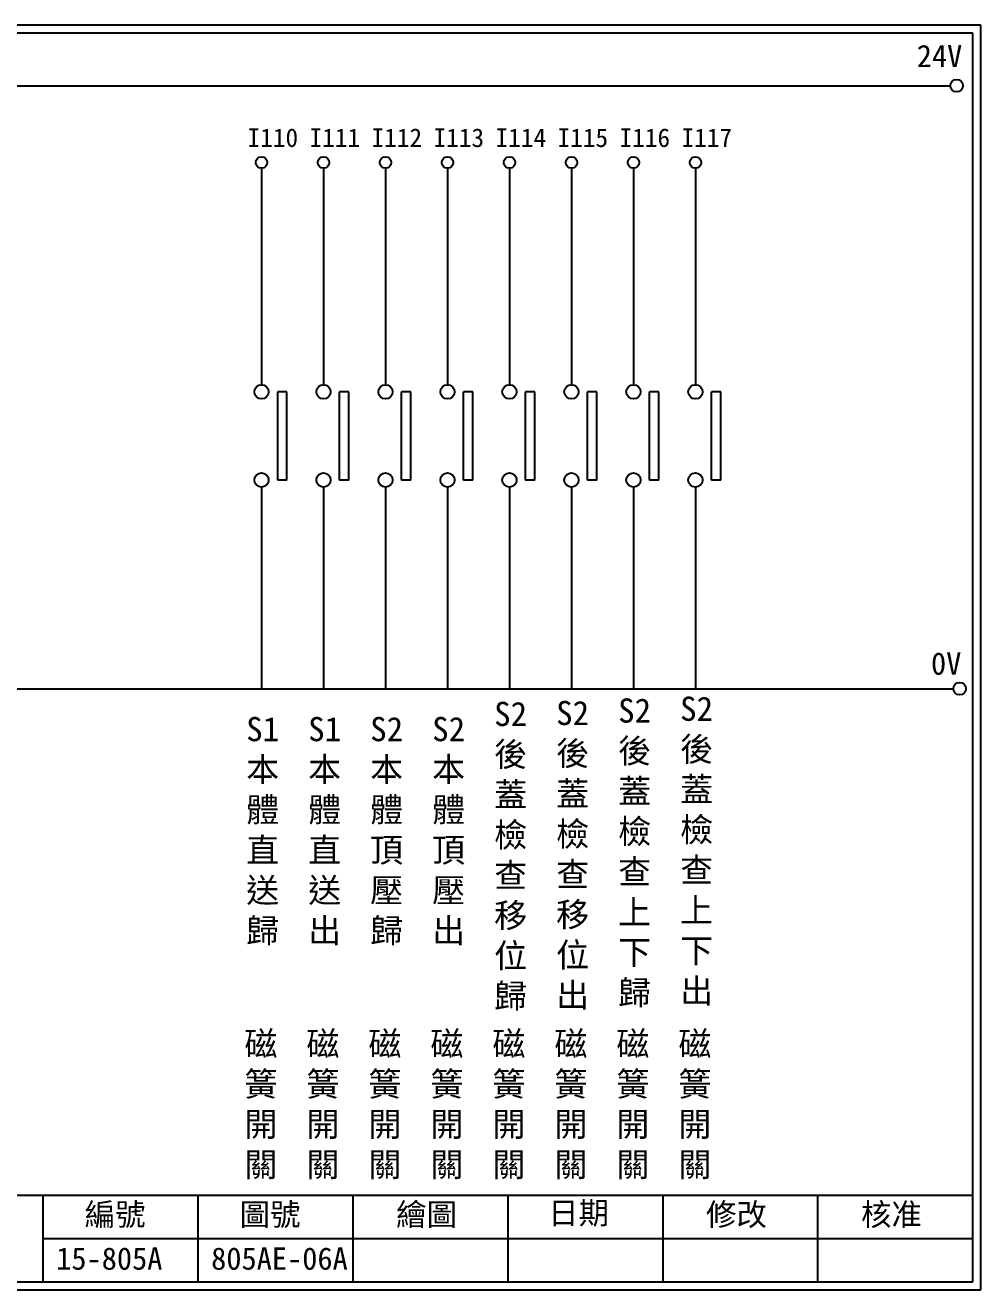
# Model space of a CAD drawing. Extents: x 275 to 562, y 265 to 469.
# Drawn here: x 407.8 to 561.9, y 264.9 to 468.9 of the extents above; entities that cross this region are included whole.
import ezdxf

# ---------------------------------------------------------------- set-up
doc = ezdxf.new("R2010")
doc.units = 0
doc.layers.get('0').update_dxf_attribs({"linetype": 'CONTINUOUS'})
doc.layers.add('圖框層', color=7, linetype='CONTINUOUS')
doc.layers.add('標尺寸層', color=3, linetype='CONTINUOUS')
doc.styles.add('CNS', font='romanc.shx', dxfattribs={"bigfont": 'chineset.shx'})
doc.styles.add('STSL', font='kaiu.ttf')

msp = doc.modelspace()

# ---------------------------------------------------------------- linework, layer by layer
for p, q in [((449.99, 409.78), (448.49, 409.78)), ((459.99, 409.78), (458.49, 409.78)), ((469.99, 409.78), (468.49, 409.78)), ((479.99, 409.78), (478.49, 409.78)), ((489.99, 409.78), (488.49, 409.78)), ((499.99, 409.78), (498.49, 409.78)), ((509.99, 409.78), (508.49, 409.78)), ((519.99, 409.78), (518.49, 409.78)), ((449.99, 395.55), (448.49, 395.55)), ((459.99, 395.55), (458.49, 395.55)), ((469.99, 395.55), (468.49, 395.55)), ((479.99, 395.55), (478.49, 395.55)), ((489.99, 395.55), (488.49, 395.55)), ((499.99, 395.55), (498.49, 395.55)), ((509.99, 395.55), (508.49, 395.55)), ((519.99, 395.55), (518.49, 395.55))]:
    msp.add_line(p, q)
for centre in [(558.02, 459.17), (558.5, 361.9)]:
    msp.add_circle(centre, 1)
at = {"layer": '圖框層', "color": 7}
for p, q in [((561.9, 468.91), (274.9, 468.91)), ((560.65, 467.66), (276.15, 467.66)), ((560.65, 266.2), (560.65, 467.66)), ((561.9, 264.95), (561.9, 468.91)), ((276.15, 280.2), (560.65, 280.2)), ((410.65, 266.2), (410.65, 280.2)), ((435.65, 266.2), (435.65, 280.2)), ((460.65, 266.2), (460.65, 280.2)), ((485.65, 266.2), (485.65, 280.2)), ((510.65, 266.2), (510.65, 280.2)), ((535.65, 266.2), (535.65, 280.2)), ((410.65, 273.2), (560.65, 273.2)), ((276.15, 266.2), (560.65, 266.2)), ((274.9, 264.95), (561.9, 264.95))]:
    msp.add_line(p, q, dxfattribs=at)
at = {"layer": '標尺寸層', "color": 7}
for p, q in [((279.42, 459.17), (557.02, 459.17)), ((445.88, 445.86), (445.88, 410.94)), ((455.88, 445.86), (455.88, 410.94)), ((465.88, 445.86), (465.88, 410.94)), ((475.88, 445.86), (475.88, 410.94)), ((485.88, 445.86), (485.88, 410.94)), ((495.88, 445.86), (495.88, 410.94)), ((505.88, 445.86), (505.88, 410.94)), ((515.88, 445.86), (515.88, 410.94)), ((448.49, 395.55), (448.49, 409.78)), ((449.99, 395.55), (449.99, 409.78)), ((458.49, 395.55), (458.49, 409.78)), ((459.99, 395.55), (459.99, 409.78)), ((468.49, 395.55), (468.49, 409.78)), ((469.99, 395.55), (469.99, 409.78)), ((478.49, 395.55), (478.49, 409.78)), ((479.99, 395.55), (479.99, 409.78)), ((488.49, 395.55), (488.49, 409.78)), ((489.99, 395.55), (489.99, 409.78)), ((498.49, 395.55), (498.49, 409.78)), ((499.99, 395.55), (499.99, 409.78)), ((508.49, 395.55), (508.49, 409.78)), ((509.99, 395.55), (509.99, 409.78)), ((518.49, 395.55), (518.49, 409.78)), ((519.99, 395.55), (519.99, 409.78)), ((445.88, 394.41), (445.88, 361.9)), ((455.88, 394.41), (455.88, 361.9)), ((465.88, 394.41), (465.88, 361.9)), ((475.88, 394.41), (475.88, 361.9)), ((485.88, 394.41), (485.88, 361.9)), ((495.88, 394.41), (495.88, 361.9)), ((505.88, 394.41), (505.88, 361.9)), ((515.88, 394.41), (515.88, 361.9)), ((279.63, 361.9), (557.5, 361.9))]:
    msp.add_line(p, q, dxfattribs=at)
for centre, radius in [((445.88, 446.78), 0.92), ((455.88, 446.78), 0.92), ((465.88, 446.78), 0.92), ((475.88, 446.78), 0.92), ((485.88, 446.78), 0.92), ((495.88, 446.78), 0.92), ((505.88, 446.78), 0.92), ((515.88, 446.78), 0.92), ((445.88, 409.79), 1.15), ((455.88, 409.79), 1.15), ((465.88, 409.79), 1.15), ((475.88, 409.79), 1.15), ((485.88, 409.79), 1.15), ((495.88, 409.79), 1.15), ((505.88, 409.79), 1.15), ((515.88, 409.79), 1.15), ((445.88, 395.56), 1.15), ((455.88, 395.56), 1.15), ((465.88, 395.56), 1.15), ((475.88, 395.56), 1.15), ((485.88, 395.56), 1.15), ((495.88, 395.56), 1.15), ((505.88, 395.56), 1.15), ((515.88, 395.56), 1.15)]:
    msp.add_circle(centre, radius, dxfattribs=at)

# ---------------------------------------------------------------- texts
at = {"layer": '圖框層', "color": 4, "style": 'STSL'}
for s, height, p in [('24V', 3.6, (551.58, 462.16)), ('I110', 3, (443.63, 449.28)), ('I111', 3, (453.63, 449.28)), ('I112', 3, (463.63, 449.28)), ('I113', 3, (473.63, 449.28)), ('I114', 3, (483.63, 449.28)), ('I115', 3, (493.63, 449.28)), ('I116', 3, (503.63, 449.28)), ('I117', 3, (513.63, 449.28)), ('0V', 3.6, (553.88, 364.15)), ('繪圖', 3.6, (467.59, 275.29)), ('日期', 3.6, (492.12, 275.53)), ('編號', 3.6, (417.36, 275.28)), ('圖號', 3.6, (442.36, 275.28)), ('修改', 3.6, (517.59, 275.29)), ('核准', 3.6, (542.59, 275.29)), ('15-805A', 3.6, (412.76, 268.17)), ('805AE-06A', 3.6, (437.76, 268.17))]:
    msp.add_text(s, height=height, dxfattribs=at).set_placement(p)
at = {"layer": '標尺寸層', "color": 7, "char_height": 3.9, "width": 4.9608, "attachment_point": 5, "style": 'CNS'}
for s, insert in [('{\\fDFKai-SB|b0|i0|c136|p65;S2後蓋檢查移位歸}', (486.07, 334.87)), ('{\\fDFKai-SB|b0|i0|c136|p65;S2後蓋檢查移位出}', (496.07, 335.01)), ('{\\fDFKai-SB|b0|i0|c136|p65;S2後蓋檢查上下歸}', (506.07, 335.42)), ('{\\fDFKai-SB|b0|i0|c136|p65;S2後蓋檢查上下出}', (516.07, 335.7)), ('{\\fDFKai-SB|b0|i0|c136|p65;S1本體直送歸}', (446.07, 338.92)), ('{\\fDFKai-SB|b0|i0|c136|p65;S1本體直送出}', (456.07, 338.92)), ('{\\fDFKai-SB|b0|i0|c136|p65;S2本體頂壓歸}', (466.07, 338.92)), ('{\\fDFKai-SB|b0|i0|c136|p65;S2本體頂壓出}', (476.07, 338.92)), ('{\\fDFKai-SB|b0|i0|c136|p65;磁簧開關}', (445.79, 294.67)), ('{\\fDFKai-SB|b0|i0|c136|p65;磁簧開關}', (455.79, 294.67)), ('{\\fDFKai-SB|b0|i0|c136|p65;磁簧開關}', (465.79, 294.67)), ('{\\fDFKai-SB|b0|i0|c136|p65;磁簧開關}', (475.79, 294.67)), ('{\\fDFKai-SB|b0|i0|c136|p65;磁簧開關}', (485.79, 294.67)), ('{\\fDFKai-SB|b0|i0|c136|p65;磁簧開關}', (495.79, 294.67)), ('{\\fDFKai-SB|b0|i0|c136|p65;磁簧開關}', (505.79, 294.67)), ('{\\fDFKai-SB|b0|i0|c136|p65;磁簧開關}', (515.79, 294.67))]:
    msp.add_mtext(s, dxfattribs=dict(at, insert=insert))

doc.saveas('drawing.dxf')
